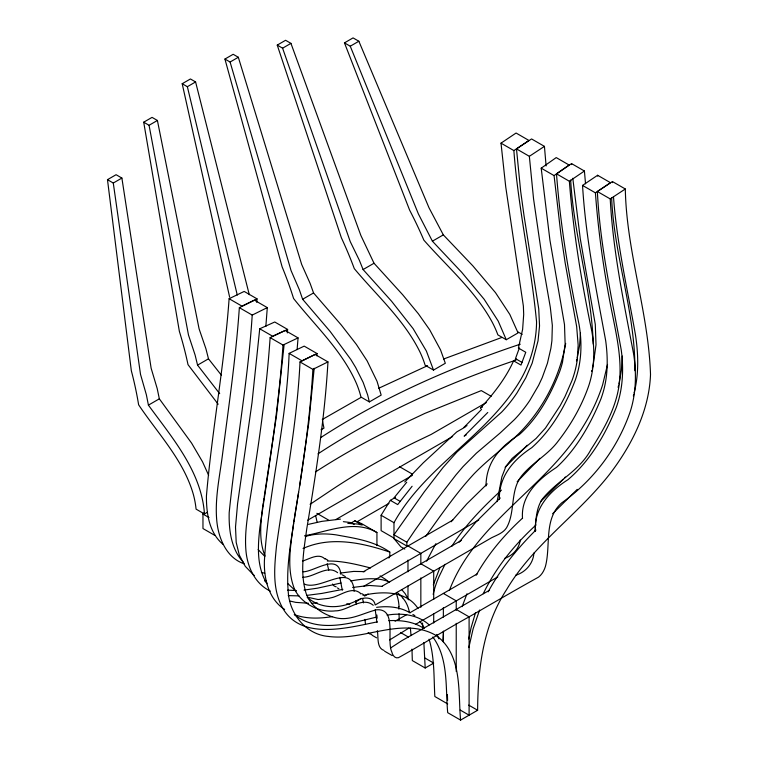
<?xml version="1.0" encoding="UTF-8"?>
<svg xmlns="http://www.w3.org/2000/svg" width="758" height="758" viewBox="0 0 758 758"><rect width="100%" height="100%" fill="white"/><g stroke="black" fill="none" stroke-linecap="round" stroke-linejoin="round"><path stroke-width="1.14" d="M593.23 344.094C591.619 288.874 573.654 235.35 570.679 180.091M622.318 356.071L621.38 370.435L618.935 384.022M580.476 332.98L579.576 345.563L577.236 357.966M432.856 637.004C448.736 658.73 445.363 687.383 447.703 712.672L460.57 720.1L477.625 710.255C477.824 668.499 483.282 625.179 506.685 589.468C533.414 544.358 578.221 514.654 610.019 473.693C631.746 445.069 649.132 411.063 650.516 374.518C648.497 312.012 626.468 251.779 625.312 188.988L612.445 181.56L597.361 191.499C599.957 245.109 611.753 297.581 621.276 350.205C623.55 367.374 623.085 385.121 618.102 401.797A73.289 42.315 -60 0 1 616.235 407.52C605.509 434.448 590.264 460.637 568.017 479.653C550.204 490.9 533.604 508.135 535.527 530.894M634.91 370.709C635.431 312.334 614.056 256.223 611.64 197.914M597.361 191.499L610.228 198.928C613.004 251.438 623.919 302.963 633.707 354.479C636.521 373.542 636.17 393.374 630.163 411.821C617.505 448.442 593.353 480.487 561.744 502.838C543.448 518.946 551.019 545.58 545.4 566.52C544.14 570.566 541.998 574.488 538.578 577.103C515.279 590.018 492.198 603.529 469.098 616.86C445.278 629.926 422.13 644.641 398.414 657.707C394.89 658.74 392.464 655.101 391.867 652.098C386.173 640.794 397.448 607.963 376.442 609.82C362.902 613.118 349.552 621.503 335.131 617.618C322.538 614.378 310.429 606.03 306.09 593.315C299.656 572.318 303.892 549.967 306.772 528.743C315.944 473.428 324.737 417.933 327.958 361.898L315.091 354.469L300.016 361.945C297.079 423.798 284.989 484.646 276.518 545.855C274.642 564.843 272.359 585.204 280.252 603.216C296.984 641.988 346.046 628.079 377.294 621.882M316.863 355.862L317.052 353.55L304.185 346.122L289.12 353.38C286.638 423.201 268.588 491.317 264.4 560.873C263.86 578.496 268.446 598.261 283.738 608.901M327.958 361.898L312.883 369.373C310.164 417.63 303.153 465.535 295.232 513.185C291.47 539.222 285.937 565.515 288.239 591.951C289.48 613.62 305.758 634.408 328.167 636.417C364.219 641.325 402.602 615.79 436.599 635.763C462.503 655.139 458.069 691.675 460.57 720.1M442.88 641.514L443.553 631.329M375.826 604.6C414.408 582.324 453.019 560.039 491.591 537.763C496.897 535.12 503.179 533.026 506.552 527.767C515.582 511.896 509.85 490.957 521.457 476.09C532.097 462.863 547.92 454.942 558.096 441.213C571.191 424.385 581.955 405.549 588.881 385.348C594.604 367.763 594.945 348.803 591.704 330.696C581.348 281.379 573.247 231.531 569.362 181.257L556.495 173.828L571.551 163.595L584.418 171.024L585.536 183.815M297.098 349.609L298.065 337.888L285.197 330.46L270.132 337.623C266.257 393.724 258.127 449.428 249.126 504.904C246.919 520.121 244.569 535.555 245.971 550.962C247.354 566.681 254.792 583.243 269.45 590.662M314.182 368.284L308.752 423.049L299.647 485.944M522.508 518.453C520.661 495.23 538.692 478.98 556.344 467.478A71.195 41.103 -60 0 0 557.727 466.284C577.255 447.883 590.672 423.731 600.838 399.144A69.603 40.183 -60 0 0 603.396 391.289C608.049 374.888 607.963 357.53 605.689 340.749C596.224 289.272 585.688 237.804 582.542 185.416L597.607 175.269L610.474 182.697L595.409 192.845C598.469 233.966 604.334 274.851 612.587 315.243C616.642 335.718 621.153 356.478 619.826 377.493C618.452 403.957 604.969 427.692 590.975 449.475C579.709 470.917 556.524 481.046 542.055 499.437C535.963 508.94 535.906 520.68 534.949 531.538M265.84 326.48L267.299 307.615L254.432 300.187L239.348 307.653C235.946 357.141 228.745 406.26 222.388 455.425C219.564 477.332 214.59 499.427 216.873 521.646C218.645 538.73 226.699 557.964 244.237 563.838M267.299 307.615L252.215 315.082C247.97 381.274 235.89 446.661 229.191 512.56C228.717 530.003 231.133 549.417 243.65 562.616M298.065 337.888L282.999 345.051C278.953 406.373 268.882 467.042 259.861 527.758C257.909 545.087 256.744 563.706 264.76 579.785A110.441 63.757 -60 0 0 267.006 583.774M256.744 302.357L257.047 298.86L244.18 291.432L229.106 298.709C224.406 364.759 212.05 430.023 206.432 495.931C206.299 513.033 209.056 532.666 222.956 544.31M284.07 345.004L276.509 415.488L264.22 496.916M287.291 332.914L287.623 329.427L274.756 321.998L259.729 328.773L252.016 402.564L237.595 503.644L235.511 527.075L236.193 542.396L239.339 555.15L245.241 566.292L253.466 574.82M499.389 499.588C498.66 476.517 513.517 459.575 531.775 447.675C552.061 429.54 565.847 405.018 575.398 379.805A72.095 41.624 -60 0 0 577.406 373.239C581.746 357.369 581.841 340.56 579.036 324.415C568.623 274.718 560.304 224.501 556.495 173.828M262.552 507.841C260.676 523.086 258.933 539.251 264.286 554.022A72.095 41.624 -60 0 0 264.921 555.548M262.656 507.074L263.263 502.942M293.611 523.2C290.826 544.68 286.24 567.818 294.35 588.71A73.289 42.315 -60 0 0 296.226 592.273C304.346 605.055 320.321 612.663 335.368 610.863C347.799 610.986 362.097 595.94 373.277 605.282M263.396 502.042L264.04 498.053M293.82 521.864L298.614 492.302M468.747 639.022L471.069 627.785L475.55 612.578M533.916 553.027C533.225 563.639 525.578 572.252 515.535 575.313M607.528 364.437L602.657 384.704A110.441 63.757 -60 0 1 596.48 401.153A109 62.933 -60 0 1 583.376 426.1C546.85 487.489 475.361 521.987 449.418 590.368M486.001 485.982C486.2 462.162 499.958 446.917 519.107 434.741A69.433 40.089 -60 0 0 520.462 433.567C538.663 416.796 550.867 394.378 559.698 371.505A70.172 40.515 -60 0 0 562.493 362.239L565.146 344.141L564.492 324.557L549.929 240.134L541.203 168.172L556.23 157.588L569.097 165.017L554.07 175.6L560.892 234.213L565.146 262.761L576.667 326.603L578.155 345.146L577.189 360.202A69.509 40.136 -60 0 1 571.939 380.677L564.918 396.747L560.19 405.634L545.485 428.043L536.152 438.399L512.152 458.41L505.974 466.312L501.891 476.82L497.077 501.616M468.832 647.578L473.153 628.676L479.606 610.019M565.695 343.393C559.821 376.65 543.704 408.05 520.168 432.268C505.501 446.993 488.341 458.978 473.93 473.977C456.06 493.325 440.995 515.042 425.712 536.437M520.282 540.047C519.088 548.602 512.863 555.557 504.752 558.324M593.22 364.721L596.015 344.833L595.295 324.386L580.296 238.855L572.792 178.272M593.107 365.223L592.368 368.246M634.114 393.023C638.937 373.969 638.407 354.005 635.431 334.704C627.416 288.978 616.87 243.555 613.516 197.127M618.585 385.434L618.092 387.347M576.876 359.434L576.487 360.922M633.745 394.501L633.356 395.989M591.837 370.292L591.562 371.316M433.311 584.882L439.924 567.647M519.401 347.884L515.468 358.638L522.224 362.532M462.124 606.665L466.985 593.77M388.892 558.021L389.801 555.87L389.801 552.07C374.082 540.928 354.583 538.256 336.097 534.864C325.855 533.386 315.271 533.499 305.303 536.493M426.631 561.128L435.225 544.784M516.605 359.093L513.611 360.827C505.652 378.555 493.439 393.952 480.411 408.221L482.429 407.055M483.263 593.685C495.95 567.448 514.625 544.519 536.077 524.943M445.022 564.312L438.882 576.999A60.195 34.754 -60 0 0 433.188 594.367M488.171 591.837C500.631 568.813 517.449 548.432 535.906 529.994M393.98 538.076L381.113 530.647L381.113 515.269L390.342 500.337L395.449 497.39M476.195 575.18C488.275 553.7 504.421 534.741 522.556 518.131M404.791 549.067L400.83 546.783L393.98 538.597L393.98 522.698C425.437 465.744 488.559 435.3 521.03 379.019C530.856 361.67 536.399 341.849 536.56 321.885C531.168 264.599 518.112 208.08 513.877 150.577L501.01 143.148L516.075 133.029L528.942 140.457L513.877 150.577M435.547 544.235L435.878 543.685M451.796 546.329C465.241 525.086 483.064 507.083 501.445 490.104M393.98 538.597L406.847 546.025L406.847 542.226L415.005 530.155L437.082 499.351L455.89 474.972L463.081 466.587L476.384 453.189L500.261 432.884L514.426 419.619A85.465 49.346 -60 0 0 529.899 400.29L538.663 385.254L542.216 377.664L547.418 363.281L550.895 348.263L551.909 340.749L552.345 325.419L550.317 307.36L544.339 272.984L533.556 198.871L529.349 156.319L516.482 148.89L531.566 138.941L544.433 146.37L546.101 165.926M459.159 542.16L476.1 521.864L500.261 497.959M451.133 521.769L466.795 503.88L487.233 483.879M412.106 486.257L397.704 504.591L390.342 500.337M406.743 482.23L394.046 497.826L400.11 501.332M404.734 482.003L423.239 462.863L456.78 431.899L464.948 427.18M539.885 458.306L517.145 481.766M481.586 409.377L464.048 427.313L467.013 425.617M564.843 477.578L565.364 477.009M527.265 445.211L505.103 467.307M563.251 479.283L540.606 501.569M487.773 412.475L464.142 436.153L466.189 434.969M577.226 489.374L552.601 513.763M214.969 535.47L202.964 528.544L202.964 514.057L204.508 512.474M359.775 599.341L355.559 602.155M360.694 598.706L361.244 598.327M569.362 181.257L584.418 171.024M529.349 156.319L544.433 146.37M610.228 198.928L625.312 188.988M320.625 437.66C382.487 397.495 450.46 367.488 520.291 344.179M318.028 453.824C379.313 413.66 446.699 383.548 515.98 360.107M363.793 586.294L478.772 519.96M364.598 596.11L368.104 594.007M390.796 647.834L401.778 640.718L421.988 629.216M322.273 419.506L361.102 397.353M452.82 520.083L363.139 571.864M382.259 586.076L461.385 540.397M406.686 614.634L395.06 621.219M410.675 612.303L477.568 573.692M422.945 628.657L489.516 590.226M415.649 624.327L497.807 576.895M389.621 639.96L409.036 628.031M229.636 297.155L182.195 83.721L190.438 78.965L195.592 81.94L249.278 294.682M224.927 59.048L233.17 54.292L238.325 57.267L301.675 264.438L310.126 283.416L313.556 292.948L341.337 325.068L356.383 344.426L367.147 360.903L377.039 381.321L381.17 395.098L369.364 401.911L360.988 397.078A62.734 35.351 58.8 0 0 356.573 383.785C342.398 350.888 315.432 326.148 293.583 298.491A251.362 141.651 58.8 0 0 282.118 266.863L224.927 59.048L230.091 62.023L291.053 270.568L299.315 289.67L302.631 299.258L330.185 331.502L350.84 359.5L355.701 367.516L363.167 382.411L367.658 394.984L369.364 401.911M182.195 83.721L187.359 86.696L195.592 81.94M230.091 62.023L238.325 57.267M218.171 404.213L188.012 364.655A253.181 160.516 65.4 0 0 179.371 331.388L143.707 122.19L152.055 117.376L157.408 120.465L199.098 328.868L205.93 348.784L208.488 358.818L221.488 375.305M277.239 45.101L285.586 40.278L290.939 43.367L360.865 235.463L374.016 263.244L402.688 294.758L418.359 313.746L429.72 329.872L440.531 349.864L445.325 363.262L433.519 370.084L425.134 365.242A63.094 33.068 55.8 0 0 420.093 352.281C404.365 320.028 376.991 295.8 354.299 268.645A252.651 132.432 55.8 0 0 341.394 237.841L277.239 45.101L282.592 48.19L350.243 241.594L359.33 260.221L363.091 269.554L391.573 301.239L413.148 328.688L426.384 351.068L433.519 370.084M143.707 122.19L149.061 125.288L157.408 120.465M282.592 48.19L290.939 43.367M207.408 512.266L204.452 513.971L196.076 509.13A64.013 42.467 68.8 0 0 193.423 494.68C183.72 460.258 158.052 433.87 138.629 404.8A256.052 169.849 68.8 0 0 131.333 370.766L107.484 179.674L116.088 174.71L121.886 178.064L151.126 368.199L157.2 388.57L159.341 398.831L191.584 443.098L202.538 461.821L208.649 475.313M344.454 42.865L353.057 37.9L358.856 41.245L429 207.768L443.326 234.876L472.84 265.85L495.476 292.635L509.793 314.39L518.065 332.914L506.259 339.726L497.883 334.894A63.786 31.002 53.2 0 0 492.226 322.197C475.067 290.598 447.315 266.807 423.855 240.134A255.19 124.047 53.2 0 0 409.614 210.108L344.454 42.865L350.253 46.21L418.378 213.908L432.401 241.186L461.717 272.321L484.135 299.239L498.224 321.117L506.259 339.726M107.484 179.674L113.283 183.029L121.886 178.064M350.253 46.21L358.856 41.245M302.631 299.258L313.556 292.948M219.697 393.677L197.563 365.129L208.488 358.818M363.091 269.554L374.016 263.244M204.452 513.971C201.59 471.637 172.274 437.925 148.416 405.142L159.341 398.831M432.401 241.186L443.326 234.876M321.022 429.824L323.969 428.118L322.52 421.05M310.098 504.326L329.541 491.317A783.725 452.479 0 0 1 414.702 442.331L431.141 434.438L486.304 402.593M307.729 520.178L452.649 436.504M335.822 519.562L412.428 475.332M350.764 523.191L354.848 520.831L361.632 523.636L376.934 532.542L376.934 545.561M357.274 521.665L388.93 503.378M411.973 649.123L412.324 660.578L425.191 668.006L433.709 663.089L424.802 657.944M378.574 388.333L427.569 365.678M257.047 298.86L241.973 306.137L229.106 298.709M317.052 353.55L301.987 360.808L289.12 353.38M287.623 329.427L272.596 336.201L259.729 328.773M443.601 359.017L501.834 337.452M302.508 561.053C309.075 559.224 318.796 552.544 324.879 558.959M303.058 548.47C331.009 535.953 362.04 542.785 389.801 552.07M304.564 535.773C327.655 531.623 354.602 519.211 376.934 532.542M376.385 617.145C350.187 623.379 317.773 633.451 294.275 614.511M308.497 524.346L321.951 521.343L340.446 519.116M341.091 582.987L317.384 588.189L303.986 590.094M342.9 589.364L321.923 593.419L306.725 595.409M362.997 595.39C381.587 591.117 406.335 590.378 418.009 608.503M352.603 587.45L369.26 585.451L382.534 586.398M340.067 573.095L353.654 571.418L364.816 571.608M350.679 580.969C363.47 578.686 377.276 576.999 389.659 581.964M332.61 616.576C319.999 618.585 306.63 619.163 294.464 614.643M376.612 607.347C387.992 605.813 400.186 606.902 410.201 612.9M303.191 571.826C314.883 571.466 338.267 552.525 340.958 574.469M387.082 615.145C401.607 612.682 417.933 614.634 429.199 624.895M302.688 577.274C314.144 577.397 327.238 564.284 337.632 572.707M349.76 604.647L346.785 603.747M311.718 603.311L317.356 602.932M388.74 620.679C400.84 620.016 413.735 621.522 423.978 628.505M327.342 561.043C341.991 560.768 356.421 564.35 370.52 567.96M298.898 595.883L288.201 595.617M371.771 634.38L369.752 633.963L368.142 632.56M296.302 590.548L287.576 590.141M308.468 603.264L295.772 602.373L289.499 600.933M347.818 523.371L357.615 524.034L362.21 525.086L354.848 520.831M343.365 521.665L351.134 522.603L354.166 524.356M383.965 650.411C376.375 647.882 378.555 636.815 377.351 630.675M336.201 586.853L334.202 586.067L332.516 584.039M304.403 584.096C320.653 591.325 352.29 560.892 354.128 591.306M261.415 572.508L264.722 573.181M266.428 581.215L265.044 580.799M307.369 597.181L318.057 599.531L329 598.327A71.195 41.103 -60 0 0 330.374 597.939C339.556 596.537 351.314 585.801 360.192 593.097M270.369 591.117L269.753 590.814M380.071 575.9L385.632 579.406M582.542 185.416L595.409 192.845M541.203 168.172L554.07 175.6M518.216 332.051L522.215 334.363M513.611 360.827L520.983 365.081L525.768 352.281L518.406 348.026L522.622 329.37L523.693 314.456L523.371 306.08L505.738 186.932L501.01 143.148M491.212 396.32L481.292 390.597L424.868 413.394L383.396 433.026A784.16 452.725 0 0 0 315.442 471.969M239.348 307.653L252.215 315.082M270.132 337.623L282.999 345.051M300.016 361.945L312.883 369.373M399.551 466.72L412.456 474.167M381.113 515.269L393.98 522.698M406.847 542.226L393.98 534.797L424.215 491.923L443.023 467.544L456.866 452.1L501.559 412.191A85.465 49.346 -60 0 0 517.032 392.862L525.796 377.825L532.154 363.158L538.028 340.835L539.535 325.912L538.739 308.857L524.015 215.547L520.689 191.442L516.482 148.89M407.975 545.968L420.842 553.397L420.842 563.961M420.842 563.753L433.709 571.181L433.709 599.464M316.853 513.318L328.764 520.196M443.364 593.429L456.231 600.857L456.231 610.323M456.231 609.432L469.098 616.86L469.098 715.182L460.191 710.038M324.831 558.466L327.863 560.219M412.892 614.463L414.872 615.6M342.313 574.829L345.345 576.582M361.708 593.599L363.215 594.471M337.395 587.933L338.911 588.805M202.964 514.057L208.971 517.525M400.442 632.466L408.363 637.042M372.026 635.213L376.565 637.829M384.609 651.207L392.18 655.575M468.709 705.111L477.625 710.255M447.703 703.936L434.836 696.507C433.747 677.377 434.694 657.726 429.075 639.193M296.008 591.202L287.623 583.442M284.629 609.527L284.032 609.11M396.955 592.424L397.789 593.04M254.366 575.483L253.769 575.038M307.246 597.332C321.477 609.811 341.924 608.788 357.757 600.033C363.736 596.972 373.884 596.537 375.21 604.998M264.883 580.988L266.731 582.409M264.893 556.495L258.127 549.541M398.329 593.457L402.811 597.825M386.201 579.842L389.072 582.428M401.759 589.677L405.151 593.628L408.6 599.815M419.951 621.304L424.243 627.681M360.391 593.372L360.789 593.959M436.674 634.446L438.996 638.852M327.153 563.658L328.783 570.243M339.83 577.35L342.294 590.283M375.219 609.735L376.934 622.451M362.589 598.46L363.47 602.894M197.563 365.129L195.109 355.038L188.477 334.998L149.061 125.288M187.359 86.696L237.273 295.061M315.622 515.506L317.128 522.177M148.416 405.142L146.379 394.823L140.505 374.329L113.283 183.029M355.758 600.876L356.307 603.993M365.498 624.346L364.939 619.4M376.849 614.975L377.143 618.253M411.016 635.592L410.391 628.088M423.855 642.49L425.191 668.006M571.551 163.595L571.627 164.581M597.607 175.269L597.664 176.178M612.445 181.56L612.502 182.621M422.528 623.019L422.841 628.695M398.869 606.476L398.926 609.148M399.021 613.724L399.22 619.561M447.409 694.508L447.599 700.401M456.231 623.322L456.231 671.465M443.364 607.622L443.364 617.078M443.364 631.272L443.364 641.912M433.709 613.601L433.709 623.029M420.842 577.89L420.842 607.347M407.975 560.058L407.975 571.797M407.975 585.887L407.975 598.801M402.706 597.977A60.195 34.754 -60 0 1 409.472 612.635M396.462 593.969A61.749 35.654 -60 0 1 399.03 606.372"/></g></svg>
